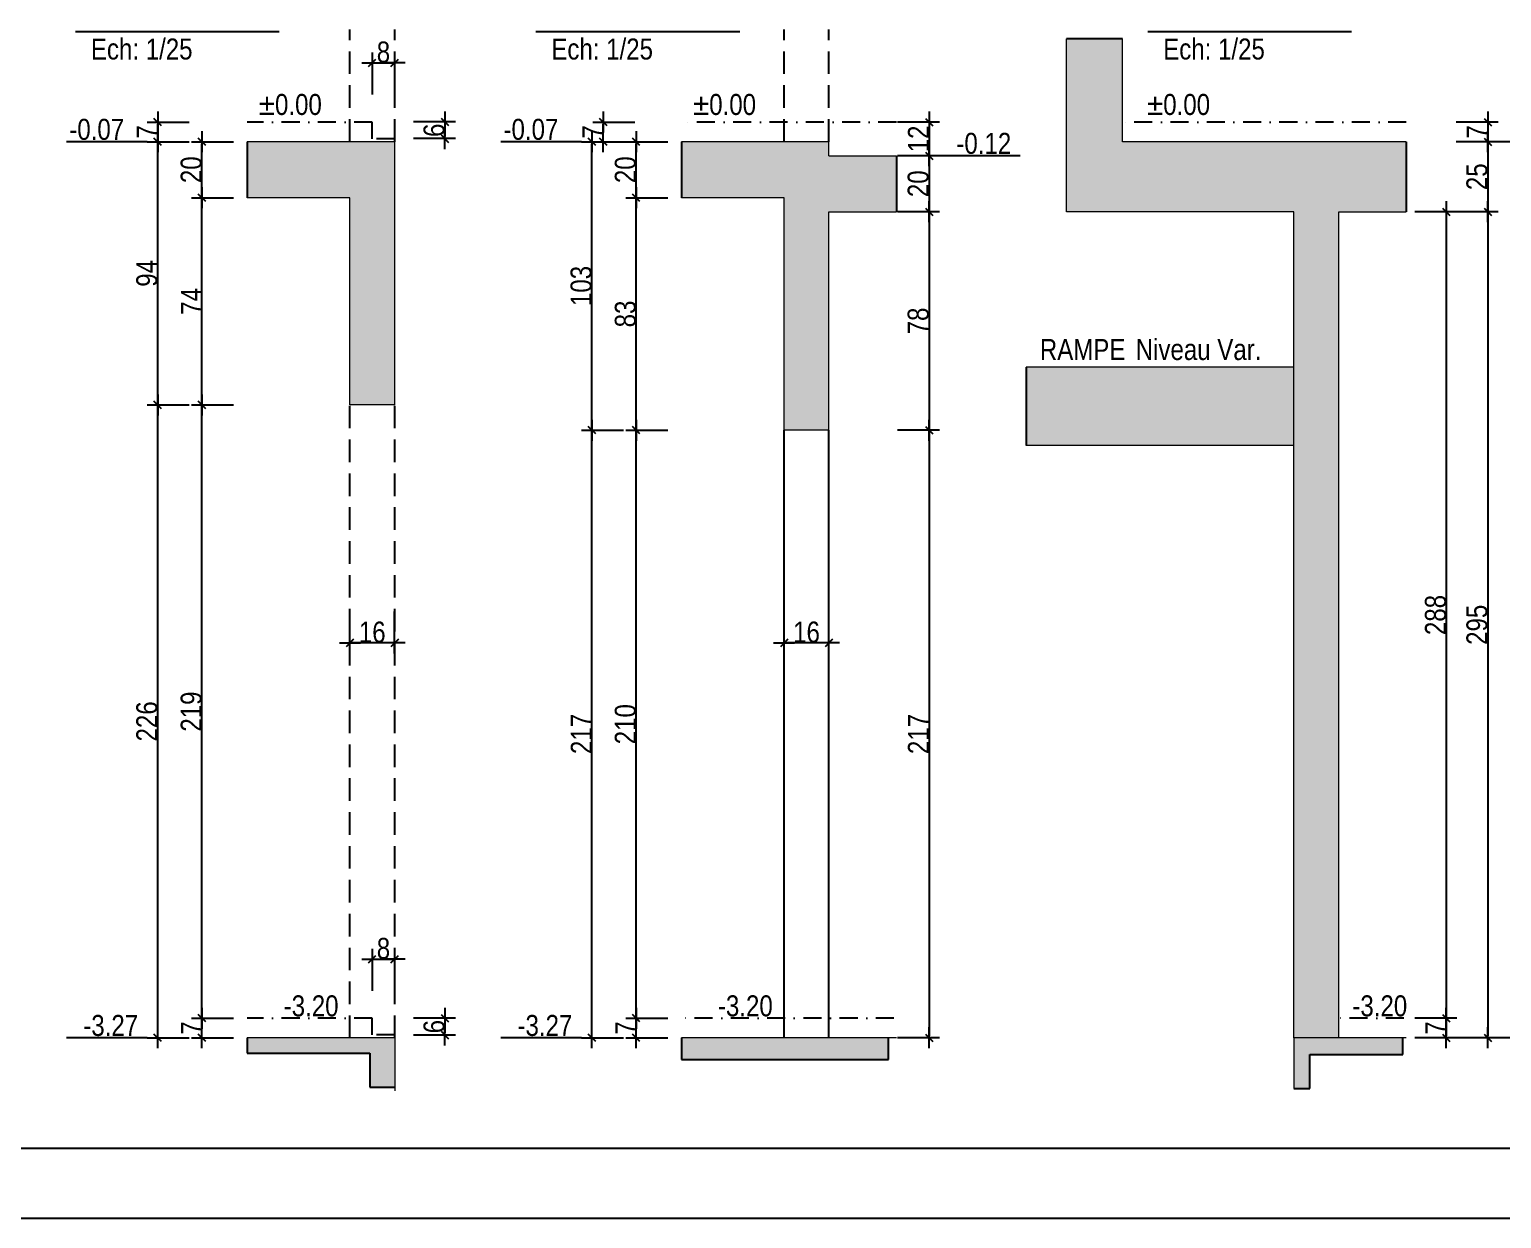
# Model space of a CAD drawing. Header units: centimetres. Extents: x 13865 to 22908, y -23237 to -19037.
# Drawn here: x 20687 to 21738, y -23237 to -22388 of the extents above; entities that cross this region are included whole.
import ezdxf

# ---------------------------------------------------------------- set-up
doc = ezdxf.new("R2010")
doc.units = ezdxf.units.CM
doc.header["$LTSCALE"] = 25.4
doc.header["$PDMODE"] = 1
doc.header["$PDSIZE"] = -2
doc.linetypes.add('CACHEX2', pattern=[19.05, 12.7, -6.35])
doc.linetypes.add('TIRETPTX2', pattern=[50.8, 25.4, -12.7, 0, -12.7])
for name, color, linetype in [('01_cote_gen', 4, 'Continuous'), ('01_linteaux', 2, 'Continuous'), ('01_murs_sup', 2, 'CACHEX2'), ('01_poch_BN', 9, 'Continuous'), ('01_texte', 230, 'Continuous'), ('AA_COTES', 2, 'Continuous')]:
    doc.layers.add(name, color=color, linetype=linetype)
doc.layers.add('01_murs_coup', color=5, linetype='Continuous', lineweight=60)
doc.styles.add('ARIAL NA', font='ARIALN.TTF')
doc.styles.add('STYLE2', font='ARIALN.TTF')
doc.dimstyles.new('JB25', dxfattribs={"dimscale": 0.1, "dimtxt": 150, "dimasz": 15, "dimexe": 0.1, "dimexo": 0.1, "dimgap": 0.09, "dimtad": 1, "dimdec": 1, "dimlfac": 0.5, "dimdsep": 46, "dimtxsty": 'STYLE2', "dimblk1": 'BOND_G', "dimblk2": 'BOND_D', "dimsah": 1, "dimcen": 1.5, "dimdle": 0.01, "dimse1": 1, "dimse2": 1, "dimclrd": 4, "dimclre": 2, "dimclrt": 6, "dimazin": 2, "dimtfac": 2.333333, "dimtdec": 1, "dimtix": 1, "dimtmove": 2, "dimatfit": 3, "dimldrblk": 'BOND_G', "dimfxl": 1, "dimtolj": 1, "dimtzin": 0, "dimarcsym": 0})

# ---------------------------------------------------------------- blocks, each defined once
blk = doc.blocks.new('BOND_G')
at = {"layer": 'AA_COTES', "color": 0}
for p, q in [((0, -5), (0, 15)), ((5, 0), (-5, 0)), ((1.77, 1.77), (-1.77, -1.77))]:
    blk.add_line(p, q, dxfattribs=at)
blk = doc.blocks.new('BOND_D')
at = {"layer": 'AA_COTES', "color": 0}
for p, q in [((5, 0), (-5, 0)), ((-1.77, -1.77), (1.77, 1.77)), ((0, 5), (0, -15))]:
    blk.add_line(p, q, dxfattribs=at)
blk = doc.blocks.new('*D704')
at = {"layer": '01_cote_gen', "color": 4, "lineweight": -2, "ltscale": 200, "transparency": 16777216}
blk.add_line((21256.1, -22825.8), (21227.1, -22825.8), dxfattribs=at)
at = {"layer": 'Defpoints', "color": 0, "ltscale": 200, "transparency": 16777216}
for p in [(21225.6, -22825.8), (21225.6, -22890.3), (21257.6, -22890.3)]:
    blk.add_point(p, dxfattribs=at)
at = {"layer": '01_cote_gen', "color": 4, "lineweight": -2, "ltscale": 200, "transparency": 16777216, "xscale": 1.5, "yscale": 1.5, "zscale": 1.5, "rotation": 180}
blk.add_blockref('BOND_D', (21225.6, -22825.8), dxfattribs=at)
at = {"layer": '01_cote_gen', "color": 4, "lineweight": -2, "ltscale": 200, "transparency": 16777216, "xscale": 1.5, "yscale": 1.5, "zscale": 1.5}
blk.add_blockref('BOND_G', (21257.6, -22825.8), dxfattribs=at)
at = {"layer": '01_cote_gen', "color": 6, "ltscale": 200, "transparency": 16777216, "insert": (21241.6, -22818.1), "char_height": 15, "attachment_point": 5, "style": 'STYLE2'}
blk.add_mtext('\\A1;16', dxfattribs=at)
blk = doc.blocks.new('*D705')
at = {"layer": '01_cote_gen', "color": 4, "lineweight": -2, "transparency": 16777216}
blk.add_line((21120, -23106.3), (21120, -23095.3), dxfattribs=at)
at = {"layer": 'Defpoints', "color": 0, "transparency": 16777216}
for p in [(21120, -23093.8), (21173.4, -23093.8), (21173.4, -23107.8)]:
    blk.add_point(p, dxfattribs=at)
at = {"layer": '01_cote_gen', "color": 4, "lineweight": -2, "transparency": 16777216, "xscale": 1.5, "yscale": 1.5, "zscale": 1.5}
for name, p, rotation in [('BOND_D', (21120, -23093.8), 90), ('BOND_G', (21120, -23107.8), 270)]:
    blk.add_blockref(name, p, dxfattribs=dict(at, rotation=rotation))
at = {"layer": '01_cote_gen', "color": 6, "transparency": 16777216, "insert": (21112.5, -23100.8), "char_height": 15, "attachment_point": 5, "rotation": 90, "style": 'STYLE2'}
blk.add_mtext('\\A1;7', dxfattribs=at)
blk = doc.blocks.new('*D706')
at = {"layer": '01_cote_gen', "color": 4, "lineweight": -2, "transparency": 16777216}
blk.add_line((21120, -23092.3), (21120, -22675.3), dxfattribs=at)
at = {"layer": 'Defpoints', "color": 0, "transparency": 16777216}
for p in [(21120, -22673.8), (21241.6, -22673.8), (21142.5, -23093.8)]:
    blk.add_point(p, dxfattribs=at)
at = {"layer": '01_cote_gen', "color": 4, "lineweight": -2, "transparency": 16777216, "xscale": 1.5, "yscale": 1.5, "zscale": 1.5}
for name, p, rotation in [('BOND_D', (21120, -22673.8), 90), ('BOND_G', (21120, -23093.8), 270)]:
    blk.add_blockref(name, p, dxfattribs=dict(at, rotation=rotation))
at = {"layer": '01_cote_gen', "color": 6, "transparency": 16777216, "insert": (21112.3, -22883.8), "char_height": 15, "attachment_point": 5, "rotation": 90, "style": 'STYLE2'}
blk.add_mtext('\\A1;210', dxfattribs=at)
blk = doc.blocks.new('*D707')
at = {"layer": '01_cote_gen', "color": 4, "lineweight": -2, "transparency": 16777216}
blk.add_line((21120, -22672.3), (21120, -22509.3), dxfattribs=at)
at = {"layer": 'Defpoints', "color": 0, "transparency": 16777216}
for p in [(21120, -22507.8), (21152.3, -22507.8), (21225.6, -22673.8)]:
    blk.add_point(p, dxfattribs=at)
at = {"layer": '01_cote_gen', "color": 4, "lineweight": -2, "transparency": 16777216, "xscale": 1.5, "yscale": 1.5, "zscale": 1.5}
for name, p, rotation in [('BOND_D', (21120, -22507.8), 90), ('BOND_G', (21120, -22673.8), 270)]:
    blk.add_blockref(name, p, dxfattribs=dict(at, rotation=rotation))
at = {"layer": '01_cote_gen', "color": 6, "transparency": 16777216, "insert": (21112.3, -22590.8), "char_height": 15, "attachment_point": 5, "rotation": 90, "style": 'STYLE2'}
blk.add_mtext('\\A1;83', dxfattribs=at)
blk = doc.blocks.new('*D708')
at = {"layer": '01_cote_gen', "color": 4, "lineweight": -2, "transparency": 16777216}
blk.add_line((21088.4, -22672.3), (21088.4, -22469.3), dxfattribs=at)
at = {"layer": 'Defpoints', "color": 0, "transparency": 16777216}
for p in [(21088.4, -22467.8), (21205, -22467.8), (21225.6, -22673.8)]:
    blk.add_point(p, dxfattribs=at)
at = {"layer": '01_cote_gen', "color": 4, "lineweight": -2, "transparency": 16777216, "xscale": 1.5, "yscale": 1.5, "zscale": 1.5}
for name, p, rotation in [('BOND_D', (21088.4, -22467.8), 90), ('BOND_G', (21088.4, -22673.8), 270)]:
    blk.add_blockref(name, p, dxfattribs=dict(at, rotation=rotation))
at = {"layer": '01_cote_gen', "color": 6, "transparency": 16777216, "insert": (21080.7, -22570.8), "char_height": 15, "attachment_point": 5, "rotation": 90, "style": 'STYLE2'}
blk.add_mtext('\\A1;103', dxfattribs=at)
blk = doc.blocks.new('*D709')
at = {"layer": '01_cote_gen', "color": 4, "lineweight": -2, "transparency": 16777216}
blk.add_line((21120, -22506.3), (21120, -22469.3), dxfattribs=at)
at = {"layer": 'Defpoints', "color": 0, "transparency": 16777216}
for p in [(21120, -22467.8), (21189, -22467.8), (21189, -22507.8)]:
    blk.add_point(p, dxfattribs=at)
at = {"layer": '01_cote_gen', "color": 4, "lineweight": -2, "transparency": 16777216, "xscale": 1.5, "yscale": 1.5, "zscale": 1.5}
for name, p, rotation in [('BOND_D', (21120, -22467.8), 90), ('BOND_G', (21120, -22507.8), 270)]:
    blk.add_blockref(name, p, dxfattribs=dict(at, rotation=rotation))
at = {"layer": '01_cote_gen', "color": 6, "transparency": 16777216, "insert": (21112.3, -22487.8), "char_height": 15, "attachment_point": 5, "rotation": 90, "style": 'STYLE2'}
blk.add_mtext('\\A1;20', dxfattribs=at)
blk = doc.blocks.new('*D710')
at = {"layer": '01_cote_gen', "color": 4, "lineweight": -2, "transparency": 16777216}
blk.add_line((21088.4, -23106.3), (21088.4, -22675.3), dxfattribs=at)
at = {"layer": 'Defpoints', "color": 0, "transparency": 16777216}
for p in [(21088.4, -22673.8), (21142.5, -22673.8), (21190.4, -23107.8)]:
    blk.add_point(p, dxfattribs=at)
at = {"layer": '01_cote_gen', "color": 4, "lineweight": -2, "transparency": 16777216, "xscale": 1.5, "yscale": 1.5, "zscale": 1.5}
for name, p, rotation in [('BOND_D', (21088.4, -22673.8), 90), ('BOND_G', (21088.4, -23107.8), 270)]:
    blk.add_blockref(name, p, dxfattribs=dict(at, rotation=rotation))
at = {"layer": '01_cote_gen', "color": 6, "transparency": 16777216, "insert": (21080.8, -22890.8), "char_height": 15, "attachment_point": 5, "rotation": 90, "style": 'STYLE2'}
blk.add_mtext('\\A1;217', dxfattribs=at)
blk = doc.blocks.new('*D711')
at = {"layer": '01_cote_gen', "color": 4, "lineweight": -2, "transparency": 16777216}
blk.add_line((21096.5, -22466.3), (21096.5, -22455.3), dxfattribs=at)
at = {"layer": 'Defpoints', "color": 0, "transparency": 16777216}
for p in [(21096.5, -22453.8), (21171.8, -22453.8), (21174.9, -22467.8)]:
    blk.add_point(p, dxfattribs=at)
at = {"layer": '01_cote_gen', "color": 4, "lineweight": -2, "transparency": 16777216, "xscale": 1.5, "yscale": 1.5, "zscale": 1.5}
for name, p, rotation in [('BOND_D', (21096.5, -22453.8), 90), ('BOND_G', (21096.5, -22467.8), 270)]:
    blk.add_blockref(name, p, dxfattribs=dict(at, rotation=rotation))
at = {"layer": '01_cote_gen', "color": 6, "transparency": 16777216, "insert": (21089, -22460.8), "char_height": 15, "attachment_point": 5, "rotation": 90, "style": 'STYLE2'}
blk.add_mtext('\\A1;7', dxfattribs=at)
blk = doc.blocks.new('*D715')
at = {"layer": '01_cote_gen', "color": 4, "lineweight": -2, "ltscale": 200, "transparency": 16777216}
blk.add_line((20946, -22825.8), (20917, -22825.8), dxfattribs=at)
at = {"layer": 'Defpoints', "color": 0, "ltscale": 200, "transparency": 16777216}
for p in [(20915.5, -22825.8), (20915.5, -22890.3), (20947.5, -22890.3)]:
    blk.add_point(p, dxfattribs=at)
at = {"layer": '01_cote_gen', "color": 4, "lineweight": -2, "ltscale": 200, "transparency": 16777216, "xscale": 1.5, "yscale": 1.5, "zscale": 1.5, "rotation": 180}
blk.add_blockref('BOND_D', (20915.5, -22825.8), dxfattribs=at)
at = {"layer": '01_cote_gen', "color": 4, "lineweight": -2, "ltscale": 200, "transparency": 16777216, "xscale": 1.5, "yscale": 1.5, "zscale": 1.5}
blk.add_blockref('BOND_G', (20947.5, -22825.8), dxfattribs=at)
at = {"layer": '01_cote_gen', "color": 6, "ltscale": 200, "transparency": 16777216, "insert": (20931.5, -22818.1), "char_height": 15, "attachment_point": 5, "style": 'STYLE2'}
blk.add_mtext('\\A1;16', dxfattribs=at)
blk = doc.blocks.new('*D718')
at = {"layer": '01_cote_gen', "color": 4, "lineweight": -2, "transparency": 16777216}
blk.add_line((20809.9, -23106.3), (20809.9, -23095.3), dxfattribs=at)
at = {"layer": 'Defpoints', "color": 0, "transparency": 16777216}
for p in [(20809.9, -23093.8), (20863.4, -23093.8), (20863.4, -23107.8)]:
    blk.add_point(p, dxfattribs=at)
at = {"layer": '01_cote_gen', "color": 4, "lineweight": -2, "transparency": 16777216, "xscale": 1.5, "yscale": 1.5, "zscale": 1.5}
for name, p, rotation in [('BOND_D', (20809.9, -23093.8), 90), ('BOND_G', (20809.9, -23107.8), 270)]:
    blk.add_blockref(name, p, dxfattribs=dict(at, rotation=rotation))
at = {"layer": '01_cote_gen', "color": 6, "transparency": 16777216, "insert": (20802.4, -23100.8), "char_height": 15, "attachment_point": 5, "rotation": 90, "style": 'STYLE2'}
blk.add_mtext('\\A1;7', dxfattribs=at)
blk = doc.blocks.new('*D719')
at = {"layer": '01_cote_gen', "color": 4, "lineweight": -2, "transparency": 16777216}
blk.add_line((20809.9, -23092.3), (20809.9, -22657.3), dxfattribs=at)
at = {"layer": 'Defpoints', "color": 0, "transparency": 16777216}
for p in [(20809.9, -22655.8), (20931.5, -22655.8), (20832.4, -23093.8)]:
    blk.add_point(p, dxfattribs=at)
at = {"layer": '01_cote_gen', "color": 4, "lineweight": -2, "transparency": 16777216, "xscale": 1.5, "yscale": 1.5, "zscale": 1.5}
for name, p, rotation in [('BOND_D', (20809.9, -22655.8), 90), ('BOND_G', (20809.9, -23093.8), 270)]:
    blk.add_blockref(name, p, dxfattribs=dict(at, rotation=rotation))
at = {"layer": '01_cote_gen', "color": 6, "transparency": 16777216, "insert": (20802.3, -22874.8), "char_height": 15, "attachment_point": 5, "rotation": 90, "style": 'STYLE2'}
blk.add_mtext('\\A1;219', dxfattribs=at)
blk = doc.blocks.new('*D720')
at = {"layer": '01_cote_gen', "color": 4, "lineweight": -2, "transparency": 16777216}
blk.add_line((20809.9, -22654.3), (20809.9, -22509.3), dxfattribs=at)
at = {"layer": 'Defpoints', "color": 0, "transparency": 16777216}
for p in [(20809.9, -22507.8), (20842.3, -22507.8), (20915.5, -22655.8)]:
    blk.add_point(p, dxfattribs=at)
at = {"layer": '01_cote_gen', "color": 4, "lineweight": -2, "transparency": 16777216, "xscale": 1.5, "yscale": 1.5, "zscale": 1.5}
for name, p, rotation in [('BOND_D', (20809.9, -22507.8), 90), ('BOND_G', (20809.9, -22655.8), 270)]:
    blk.add_blockref(name, p, dxfattribs=dict(at, rotation=rotation))
at = {"layer": '01_cote_gen', "color": 6, "transparency": 16777216, "insert": (20802.4, -22581.8), "char_height": 15, "attachment_point": 5, "rotation": 90, "style": 'STYLE2'}
blk.add_mtext('\\A1;74', dxfattribs=at)
blk = doc.blocks.new('*D721')
at = {"layer": '01_cote_gen', "color": 4, "lineweight": -2, "transparency": 16777216}
blk.add_line((20778.3, -22654.3), (20778.3, -22469.3), dxfattribs=at)
at = {"layer": 'Defpoints', "color": 0, "transparency": 16777216}
for p in [(20778.3, -22467.8), (20894.9, -22467.8), (20915.5, -22655.8)]:
    blk.add_point(p, dxfattribs=at)
at = {"layer": '01_cote_gen', "color": 4, "lineweight": -2, "transparency": 16777216, "xscale": 1.5, "yscale": 1.5, "zscale": 1.5}
for name, p, rotation in [('BOND_D', (20778.3, -22467.8), 90), ('BOND_G', (20778.3, -22655.8), 270)]:
    blk.add_blockref(name, p, dxfattribs=dict(at, rotation=rotation))
at = {"layer": '01_cote_gen', "color": 6, "transparency": 16777216, "insert": (20770.6, -22561.8), "char_height": 15, "attachment_point": 5, "rotation": 90, "style": 'STYLE2'}
blk.add_mtext('\\A1;94', dxfattribs=at)
blk = doc.blocks.new('*D722')
at = {"layer": '01_cote_gen', "color": 4, "lineweight": -2, "transparency": 16777216}
blk.add_line((20809.9, -22506.3), (20809.9, -22469.3), dxfattribs=at)
at = {"layer": 'Defpoints', "color": 0, "transparency": 16777216}
for p in [(20809.9, -22467.8), (20878.9, -22467.8), (20878.9, -22507.8)]:
    blk.add_point(p, dxfattribs=at)
at = {"layer": '01_cote_gen', "color": 4, "lineweight": -2, "transparency": 16777216, "xscale": 1.5, "yscale": 1.5, "zscale": 1.5}
for name, p, rotation in [('BOND_D', (20809.9, -22467.8), 90), ('BOND_G', (20809.9, -22507.8), 270)]:
    blk.add_blockref(name, p, dxfattribs=dict(at, rotation=rotation))
at = {"layer": '01_cote_gen', "color": 6, "transparency": 16777216, "insert": (20802.3, -22487.8), "char_height": 15, "attachment_point": 5, "rotation": 90, "style": 'STYLE2'}
blk.add_mtext('\\A1;20', dxfattribs=at)
blk = doc.blocks.new('*D723')
at = {"layer": '01_cote_gen', "color": 4, "lineweight": -2, "transparency": 16777216}
blk.add_line((20778.3, -23106.3), (20778.3, -22657.3), dxfattribs=at)
at = {"layer": 'Defpoints', "color": 0, "transparency": 16777216}
for p in [(20778.3, -22655.8), (20832.4, -22655.8), (20868.4, -23107.8)]:
    blk.add_point(p, dxfattribs=at)
at = {"layer": '01_cote_gen', "color": 4, "lineweight": -2, "transparency": 16777216, "xscale": 1.5, "yscale": 1.5, "zscale": 1.5}
for name, p, rotation in [('BOND_D', (20778.3, -22655.8), 90), ('BOND_G', (20778.3, -23107.8), 270)]:
    blk.add_blockref(name, p, dxfattribs=dict(at, rotation=rotation))
at = {"layer": '01_cote_gen', "color": 6, "transparency": 16777216, "insert": (20770.6, -22881.8), "char_height": 15, "attachment_point": 5, "rotation": 90, "style": 'STYLE2'}
blk.add_mtext('\\A1;226', dxfattribs=at)
blk = doc.blocks.new('*D716')
at = {"layer": '01_cote_gen', "color": 4, "lineweight": -2, "transparency": 16777216}
blk.add_line((20983.4, -23095.3), (20983.4, -23104.3), dxfattribs=at)
at = {"layer": 'Defpoints', "color": 0, "transparency": 16777216}
for p in [(20902.3, -23093.8), (20910.3, -23105.8), (20983.4, -23105.8)]:
    blk.add_point(p, dxfattribs=at)
at = {"layer": '01_cote_gen', "color": 4, "lineweight": -2, "transparency": 16777216, "xscale": 1.5, "yscale": 1.5, "zscale": 1.5}
for name, p, rotation in [('BOND_G', (20983.4, -23093.8), 90), ('BOND_D', (20983.4, -23105.8), 270)]:
    blk.add_blockref(name, p, dxfattribs=dict(at, rotation=rotation))
at = {"layer": '01_cote_gen', "color": 6, "transparency": 16777216, "insert": (20975.7, -23099.8), "char_height": 15, "attachment_point": 5, "rotation": 90, "style": 'STYLE2'}
blk.add_mtext('\\A1;6', dxfattribs=at)
blk = doc.blocks.new('*D712')
at = {"layer": '01_cote_gen', "color": 4, "lineweight": -2, "transparency": 16777216}
blk.add_line((20933, -23051.7), (20946, -23051.7), dxfattribs=at)
at = {"layer": 'Defpoints', "color": 0, "transparency": 16777216}
for p in [(20947.5, -23051.7), (20947.5, -23086.1), (20931.5, -23107.3)]:
    blk.add_point(p, dxfattribs=at)
at = {"layer": '01_cote_gen', "color": 4, "lineweight": -2, "transparency": 16777216, "xscale": 1.5, "yscale": 1.5, "zscale": 1.5, "rotation": 180}
blk.add_blockref('BOND_G', (20931.5, -23051.7), dxfattribs=at)
at = {"layer": '01_cote_gen', "color": 4, "lineweight": -2, "transparency": 16777216, "xscale": 1.5, "yscale": 1.5, "zscale": 1.5}
blk.add_blockref('BOND_D', (20947.5, -23051.7), dxfattribs=at)
at = {"layer": '01_cote_gen', "color": 6, "transparency": 16777216, "insert": (20939.5, -23044), "char_height": 15, "attachment_point": 5, "style": 'STYLE2'}
blk.add_mtext('\\A1;8', dxfattribs=at)
blk = doc.blocks.new('*D713')
at = {"layer": '01_cote_gen', "color": 4, "lineweight": -2, "transparency": 16777216}
blk.add_line((20983.4, -22455.1), (20983.4, -22464.1), dxfattribs=at)
at = {"layer": 'Defpoints', "color": 0, "transparency": 16777216}
for p in [(20902.3, -22453.6), (20910.3, -22465.6), (20983.4, -22465.6)]:
    blk.add_point(p, dxfattribs=at)
at = {"layer": '01_cote_gen', "color": 4, "lineweight": -2, "transparency": 16777216, "xscale": 1.5, "yscale": 1.5, "zscale": 1.5}
for name, p, rotation in [('BOND_G', (20983.4, -22453.6), 90), ('BOND_D', (20983.4, -22465.6), 270)]:
    blk.add_blockref(name, p, dxfattribs=dict(at, rotation=rotation))
at = {"layer": '01_cote_gen', "color": 6, "transparency": 16777216, "insert": (20975.7, -22459.6), "char_height": 15, "attachment_point": 5, "rotation": 90, "style": 'STYLE2'}
blk.add_mtext('\\A1;6', dxfattribs=at)
blk = doc.blocks.new('*D714')
at = {"layer": '01_cote_gen', "color": 4, "lineweight": -2, "transparency": 16777216}
blk.add_line((20933, -22411.5), (20946, -22411.5), dxfattribs=at)
at = {"layer": 'Defpoints', "color": 0, "transparency": 16777216}
for p in [(20947.5, -22411.5), (20947.5, -22445.9), (20931.5, -22467.1)]:
    blk.add_point(p, dxfattribs=at)
at = {"layer": '01_cote_gen', "color": 4, "lineweight": -2, "transparency": 16777216, "xscale": 1.5, "yscale": 1.5, "zscale": 1.5, "rotation": 180}
blk.add_blockref('BOND_G', (20931.5, -22411.5), dxfattribs=at)
at = {"layer": '01_cote_gen', "color": 4, "lineweight": -2, "transparency": 16777216, "xscale": 1.5, "yscale": 1.5, "zscale": 1.5}
blk.add_blockref('BOND_D', (20947.5, -22411.5), dxfattribs=at)
at = {"layer": '01_cote_gen', "color": 6, "transparency": 16777216, "insert": (20939.5, -22403.8), "char_height": 15, "attachment_point": 5, "style": 'STYLE2'}
blk.add_mtext('\\A1;8', dxfattribs=at)
blk = doc.blocks.new('*D717')
at = {"layer": '01_cote_gen', "color": 4, "lineweight": -2, "transparency": 16777216}
blk.add_line((20778.3, -22466.3), (20778.3, -22455.3), dxfattribs=at)
at = {"layer": 'Defpoints', "color": 0, "transparency": 16777216}
for p in [(20778.3, -22453.8), (20853.6, -22453.8), (20864.8, -22467.8)]:
    blk.add_point(p, dxfattribs=at)
at = {"layer": '01_cote_gen', "color": 4, "lineweight": -2, "transparency": 16777216, "xscale": 1.5, "yscale": 1.5, "zscale": 1.5}
for name, p, rotation in [('BOND_D', (20778.3, -22453.8), 90), ('BOND_G', (20778.3, -22467.8), 270)]:
    blk.add_blockref(name, p, dxfattribs=dict(at, rotation=rotation))
at = {"layer": '01_cote_gen', "color": 6, "transparency": 16777216, "insert": (20770.8, -22460.8), "char_height": 15, "attachment_point": 5, "rotation": 90, "style": 'STYLE2'}
blk.add_mtext('\\A1;7', dxfattribs=at)
blk = doc.blocks.new('*D724')
at = {"layer": '01_cote_gen', "color": 4, "lineweight": -2, "transparency": 16777216}
blk.add_line((21329.1, -22455.3), (21329.1, -22476.3), dxfattribs=at)
at = {"layer": 'Defpoints', "color": 0, "transparency": 16777216}
for p in [(21305.8, -22453.8), (21303.2, -22477.8), (21329.1, -22477.8)]:
    blk.add_point(p, dxfattribs=at)
at = {"layer": '01_cote_gen', "color": 4, "lineweight": -2, "transparency": 16777216, "xscale": 1.5, "yscale": 1.5, "zscale": 1.5}
for name, p, rotation in [('BOND_G', (21329.1, -22453.8), 90), ('BOND_D', (21329.1, -22477.8), 270)]:
    blk.add_blockref(name, p, dxfattribs=dict(at, rotation=rotation))
at = {"layer": '01_cote_gen', "color": 6, "transparency": 16777216, "insert": (21321.5, -22465.8), "char_height": 15, "attachment_point": 5, "rotation": 90, "style": 'STYLE2'}
blk.add_mtext('\\A1;12', dxfattribs=at)
blk = doc.blocks.new('*D725')
at = {"layer": '01_cote_gen', "color": 4, "lineweight": -2, "transparency": 16777216}
blk.add_line((21329.1, -22479.3), (21329.1, -22516.3), dxfattribs=at)
at = {"layer": 'Defpoints', "color": 0, "transparency": 16777216}
for p in [(21281.7, -22477.8), (21281.7, -22517.8), (21329.1, -22517.8)]:
    blk.add_point(p, dxfattribs=at)
at = {"layer": '01_cote_gen', "color": 4, "lineweight": -2, "transparency": 16777216, "xscale": 1.5, "yscale": 1.5, "zscale": 1.5}
for name, p, rotation in [('BOND_G', (21329.1, -22477.8), 90), ('BOND_D', (21329.1, -22517.8), 270)]:
    blk.add_blockref(name, p, dxfattribs=dict(at, rotation=rotation))
at = {"layer": '01_cote_gen', "color": 6, "transparency": 16777216, "insert": (21321.4, -22497.8), "char_height": 15, "attachment_point": 5, "rotation": 90, "style": 'STYLE2'}
blk.add_mtext('\\A1;20', dxfattribs=at)
blk = doc.blocks.new('*D726')
at = {"layer": '01_cote_gen', "color": 4, "lineweight": -2, "transparency": 16777216}
blk.add_line((21329.1, -22519.3), (21329.1, -22672.3), dxfattribs=at)
at = {"layer": 'Defpoints', "color": 0, "transparency": 16777216}
for p in [(21281.7, -22517.8), (21257.6, -22673.8), (21329.1, -22673.8)]:
    blk.add_point(p, dxfattribs=at)
at = {"layer": '01_cote_gen', "color": 4, "lineweight": -2, "transparency": 16777216, "xscale": 1.5, "yscale": 1.5, "zscale": 1.5}
for name, p, rotation in [('BOND_G', (21329.1, -22517.8), 90), ('BOND_D', (21329.1, -22673.8), 270)]:
    blk.add_blockref(name, p, dxfattribs=dict(at, rotation=rotation))
at = {"layer": '01_cote_gen', "color": 6, "transparency": 16777216, "insert": (21321.4, -22595.8), "char_height": 15, "attachment_point": 5, "rotation": 90, "style": 'STYLE2'}
blk.add_mtext('\\A1;78', dxfattribs=at)
blk = doc.blocks.new('*D727')
at = {"layer": '01_cote_gen', "color": 4, "lineweight": -2, "transparency": 16777216}
blk.add_line((21329.1, -22675.3), (21329.1, -23106.3), dxfattribs=at)
at = {"layer": 'Defpoints', "color": 0, "transparency": 16777216}
for p in [(21306.6, -22673.8), (21306.6, -23107.8), (21329.1, -23107.8)]:
    blk.add_point(p, dxfattribs=at)
at = {"layer": '01_cote_gen', "color": 4, "lineweight": -2, "transparency": 16777216, "xscale": 1.5, "yscale": 1.5, "zscale": 1.5}
for name, p, rotation in [('BOND_G', (21329.1, -22673.8), 90), ('BOND_D', (21329.1, -23107.8), 270)]:
    blk.add_blockref(name, p, dxfattribs=dict(at, rotation=rotation))
at = {"layer": '01_cote_gen', "color": 6, "transparency": 16777216, "insert": (21321.5, -22890.8), "char_height": 15, "attachment_point": 5, "rotation": 90, "style": 'STYLE2'}
blk.add_mtext('\\A1;217', dxfattribs=at)
blk = doc.blocks.new('*D728')
at = {"layer": '01_cote_gen', "color": 4, "lineweight": -2, "transparency": 16777216}
blk.add_line((21728.1, -22455.3), (21728.1, -22466.3), dxfattribs=at)
at = {"layer": 'Defpoints', "color": 0, "transparency": 16777216}
for p in [(21704.8, -22453.8), (21702.2, -22467.8), (21728.1, -22467.8)]:
    blk.add_point(p, dxfattribs=at)
at = {"layer": '01_cote_gen', "color": 4, "lineweight": -2, "transparency": 16777216, "xscale": 1.5, "yscale": 1.5, "zscale": 1.5}
for name, p, rotation in [('BOND_G', (21728.1, -22453.8), 90), ('BOND_D', (21728.1, -22467.8), 270)]:
    blk.add_blockref(name, p, dxfattribs=dict(at, rotation=rotation))
at = {"layer": '01_cote_gen', "color": 6, "transparency": 16777216, "insert": (21720.6, -22460.8), "char_height": 15, "attachment_point": 5, "rotation": 90, "style": 'STYLE2'}
blk.add_mtext('\\A1;7', dxfattribs=at)
blk = doc.blocks.new('*D729')
at = {"layer": '01_cote_gen', "color": 4, "lineweight": -2, "transparency": 16777216}
blk.add_line((21728.1, -22469.3), (21728.1, -22516.3), dxfattribs=at)
at = {"layer": 'Defpoints', "color": 0, "transparency": 16777216}
for p in [(21680.7, -22467.8), (21680.7, -22517.8), (21728.1, -22517.8)]:
    blk.add_point(p, dxfattribs=at)
at = {"layer": '01_cote_gen', "color": 4, "lineweight": -2, "transparency": 16777216, "xscale": 1.5, "yscale": 1.5, "zscale": 1.5}
for name, p, rotation in [('BOND_G', (21728.1, -22467.8), 90), ('BOND_D', (21728.1, -22517.8), 270)]:
    blk.add_blockref(name, p, dxfattribs=dict(at, rotation=rotation))
at = {"layer": '01_cote_gen', "color": 6, "transparency": 16777216, "insert": (21720.4, -22492.8), "char_height": 15, "attachment_point": 5, "rotation": 90, "style": 'STYLE2'}
blk.add_mtext('\\A1;25', dxfattribs=at)
blk = doc.blocks.new('*D730')
at = {"layer": '01_cote_gen', "color": 4, "lineweight": -2, "transparency": 16777216}
blk.add_line((21728.1, -22519.3), (21728.1, -23106.3), dxfattribs=at)
at = {"layer": 'Defpoints', "color": 0, "transparency": 16777216}
for p in [(21720.6, -22517.8), (21704.8, -23107.8), (21728.1, -23107.8)]:
    blk.add_point(p, dxfattribs=at)
at = {"layer": '01_cote_gen', "color": 4, "lineweight": -2, "transparency": 16777216, "xscale": 1.5, "yscale": 1.5, "zscale": 1.5}
for name, p, rotation in [('BOND_G', (21728.1, -22517.8), 90), ('BOND_D', (21728.1, -23107.8), 270)]:
    blk.add_blockref(name, p, dxfattribs=dict(at, rotation=rotation))
at = {"layer": '01_cote_gen', "color": 6, "transparency": 16777216, "insert": (21720.4, -22812.8), "char_height": 15, "attachment_point": 5, "rotation": 90, "style": 'STYLE2'}
blk.add_mtext('\\A1;295', dxfattribs=at)
blk = doc.blocks.new('*D731')
at = {"layer": '01_cote_gen', "color": 4, "lineweight": -2, "transparency": 16777216}
blk.add_line((21698.4, -22519.3), (21698.4, -23092.3), dxfattribs=at)
at = {"layer": 'Defpoints', "color": 0, "transparency": 16777216}
for p in [(21669.8, -22517.8), (21669.8, -23093.8), (21698.4, -23093.8)]:
    blk.add_point(p, dxfattribs=at)
at = {"layer": '01_cote_gen', "color": 4, "lineweight": -2, "transparency": 16777216, "xscale": 1.5, "yscale": 1.5, "zscale": 1.5}
for name, p, rotation in [('BOND_G', (21698.4, -22517.8), 90), ('BOND_D', (21698.4, -23093.8), 270)]:
    blk.add_blockref(name, p, dxfattribs=dict(at, rotation=rotation))
at = {"layer": '01_cote_gen', "color": 6, "transparency": 16777216, "insert": (21690.8, -22805.8), "char_height": 15, "attachment_point": 5, "rotation": 90, "style": 'STYLE2'}
blk.add_mtext('\\A1;288', dxfattribs=at)
blk = doc.blocks.new('*D732')
at = {"layer": '01_cote_gen', "color": 4, "lineweight": -2, "transparency": 16777216}
blk.add_line((21698.4, -23095.3), (21698.4, -23106.3), dxfattribs=at)
at = {"layer": 'Defpoints', "color": 0, "transparency": 16777216}
for p in [(21690.9, -23093.8), (21669.8, -23107.8), (21698.4, -23107.8)]:
    blk.add_point(p, dxfattribs=at)
at = {"layer": '01_cote_gen', "color": 4, "lineweight": -2, "transparency": 16777216, "xscale": 1.5, "yscale": 1.5, "zscale": 1.5}
for name, p, rotation in [('BOND_G', (21698.4, -23093.8), 90), ('BOND_D', (21698.4, -23107.8), 270)]:
    blk.add_blockref(name, p, dxfattribs=dict(at, rotation=rotation))
at = {"layer": '01_cote_gen', "color": 6, "transparency": 16777216, "insert": (21690.9, -23100.8), "char_height": 15, "attachment_point": 5, "rotation": 90, "style": 'STYLE2'}
blk.add_mtext('\\A1;7', dxfattribs=at)

msp = doc.modelspace()

# ---------------------------------------------------------------- hatches: boundary and pattern name
at = {"layer": '01_poch_BN'}
h = msp.add_hatch(color=256, dxfattribs=at)
h.dxf.hatch_style = 1
h.paths.add_polyline_path([(21669.77, -22467.75), (21467.28, -22467.75), (21467.28, -22394.38), (21427.28, -22394.38), (21427.28, -22517.75), (21589.63, -22517.75), (21589.63, -23107.75), (21621.63, -23107.75), (21621.63, -22517.75), (21669.82, -22517.75)])
h.paths.add_polyline_path([(21589.63, -22628.75), (21398.51, -22628.75), (21398.51, -22684.75), (21589.63, -22684.75)])
h = msp.add_hatch(color=256, dxfattribs=at)
h.dxf.hatch_style = 1
h.paths.add_polyline_path([(20947.52, -22467.75), (20842.28, -22467.75), (20842.28, -22507.75), (20915.52, -22507.75), (20915.52, -22655.75), (20947.52, -22655.75)])
h.paths.add_polyline_path([(20947.52, -23107.75), (20842.28, -23107.75), (20842.28, -23118.86), (20929.88, -23118.86), (20929.88, -23143.15), (20947.52, -23143.15)])
h = msp.add_hatch(color=256, dxfattribs=at)
h.dxf.hatch_style = 1
h.paths.add_polyline_path([(21257.58, -22467.75), (21152.34, -22467.75), (21152.34, -22507.75), (21225.58, -22507.75), (21225.58, -22673.75), (21257.58, -22673.75), (21257.58, -22517.75), (21305.77, -22517.75), (21305.77, -22477.75), (21257.58, -22477.75)])
h.paths.add_polyline_path([(21300.22, -23107.75), (21152.34, -23107.75), (21152.34, -23123.28), (21300.22, -23123.28)])
h = msp.add_hatch(color=256, dxfattribs=at)
h.dxf.hatch_style = 1
h.paths.add_polyline_path([(21600.95, -23119.59), (21667.33, -23119.59), (21667.33, -23107.75), (21589.63, -23107.75), (21589.63, -23144), (21600.95, -23144)])

# ---------------------------------------------------------------- linework, layer by layer
at = {"layer": '01_cote_gen'}
msp.add_line((21857.91, -23236.88), (14000.28, -23236.88), dxfattribs=at)
at = {"layer": '01_linteaux', "linetype": 'TIRETPTX2', "ltscale": 0.02}
for p, q in [((20931.52, -22453.75), (20842.28, -22453.75)), ((21305.77, -22453.75), (21152.34, -22453.75)), ((21669.82, -22453.75), (21467.28, -22453.75)), ((20947.52, -22465.75), (20931.52, -22465.75)), ((20931.52, -23093.75), (20842.28, -23093.75)), ((21304.05, -23093.75), (21152.34, -23093.75)), ((21668.1, -23093.75), (21621.63, -23093.75)), ((20947.52, -23105.75), (20931.52, -23105.75))]:
    msp.add_line(p, q, dxfattribs=at)
at = {"layer": '01_linteaux', "ltscale": 0.1}
for p, q in [((20931.52, -22465.75), (20931.52, -22453.75)), ((21225.58, -23107.93), (21225.58, -22673.75)), ((21257.58, -23107.93), (21257.58, -22673.75)), ((20931.52, -23105.75), (20931.52, -23093.75))]:
    msp.add_line(p, q, dxfattribs=at)
at = {"layer": '01_murs_coup', "linetype": 'Continuous', "lineweight": 5}
for p, q in [((21427.28, -22517.75), (21427.28, -22394.38)), ((21467.28, -22467.75), (21467.28, -22394.38)), ((20947.52, -22467.75), (20842.28, -22467.75)), ((20947.52, -22655.75), (20947.52, -22467.75)), ((21257.58, -22467.75), (21152.34, -22467.75)), ((21257.58, -22477.75), (21257.58, -22467.75)), ((21669.77, -22467.75), (21467.28, -22467.75)), ((21257.58, -22477.75), (21305.77, -22477.75)), ((20915.52, -22507.75), (20842.28, -22507.75)), ((20915.52, -22655.75), (20915.52, -22507.75)), ((21225.58, -22507.75), (21152.34, -22507.75)), ((21225.58, -22673.75), (21225.58, -22507.75)), ((21257.58, -22673.75), (21257.58, -22517.75)), ((21257.58, -22517.75), (21305.77, -22517.75)), ((21589.63, -22517.75), (21427.28, -22517.75)), ((21589.63, -23107.75), (21589.63, -22517.75)), ((21621.63, -23107.75), (21621.63, -22517.75)), ((21621.63, -22517.75), (21669.82, -22517.75)), ((21589.63, -22628.75), (21398.51, -22628.75)), ((20947.52, -22655.75), (20915.52, -22655.75)), ((21257.58, -22673.75), (21225.58, -22673.75)), ((21589.63, -22684.75), (21398.51, -22684.75)), ((20947.52, -23107.75), (20842.28, -23107.75)), ((20947.52, -23107.75), (20947.52, -23145.67)), ((21305.77, -23107.75), (21152.34, -23107.75)), ((21669.82, -23107.75), (21589.63, -23107.75)), ((21589.63, -23107.75), (21589.63, -23144))]:
    msp.add_line(p, q, dxfattribs=at)
at = {"layer": '01_murs_sup', "ltscale": 0.05}
for p, q in [((20915.52, -22467.75), (20915.52, -22387.59)), ((20947.52, -22467.75), (20947.52, -22387.59)), ((21225.58, -22467.75), (21225.58, -22387.59)), ((21257.58, -22467.75), (21257.58, -22387.59)), ((20915.52, -23107.93), (20915.52, -22655.75)), ((20947.52, -23107.93), (20947.52, -22655.75))]:
    msp.add_line(p, q, dxfattribs=at)
at = {"layer": '01_poch_BN'}
for p, q in [((21467.28, -22394.38), (21427.28, -22394.38)), ((20842.28, -22467.75), (20842.28, -22507.75)), ((21152.34, -22467.75), (21152.34, -22507.75)), ((21669.77, -22467.75), (21669.82, -22517.75)), ((21305.77, -22477.75), (21305.77, -22517.75)), ((21398.51, -22628.75), (21398.51, -22684.75)), ((20842.28, -23107.75), (20842.28, -23118.86)), ((21152.34, -23107.75), (21152.34, -23123.28)), ((21300.22, -23123.28), (21300.22, -23107.75)), ((21667.33, -23119.59), (21667.33, -23107.75)), ((20842.28, -23118.86), (20929.88, -23118.86)), ((20929.88, -23118.86), (20929.88, -23143.15)), ((21152.34, -23123.28), (21300.22, -23123.28)), ((21600.95, -23144), (21600.95, -23119.59)), ((21600.95, -23119.59), (21667.33, -23119.59)), ((20929.88, -23143.15), (20947.52, -23143.15)), ((21589.63, -23144), (21600.95, -23144))]:
    msp.add_line(p, q, dxfattribs=at)
at = {"layer": '01_texte'}
for p, q in [((20865.11, -22389.3), (20719.51, -22389.3)), ((21193.91, -22389.3), (21048.31, -22389.3)), ((21630.82, -22389.3), (21485.22, -22389.3)), ((20770.82, -22467.75), (20713.23, -22467.75)), ((21080.88, -22467.75), (21023.29, -22467.75)), ((21793.15, -22467.75), (21735.56, -22467.75)), ((21394.14, -22477.75), (21336.55, -22477.75)), ((20770.82, -23107.75), (20713.23, -23107.75)), ((21080.88, -23107.75), (21023.29, -23107.75)), ((21793.15, -23107.75), (21735.56, -23107.75)), ((21857.91, -23186.88), (14050.28, -23186.88))]:
    msp.add_line(p, q, dxfattribs=at)

# ---------------------------------------------------------------- texts
for s, style, p in [('Ech: 1/25', 'STYLE2', (20730.58, -22409.08)), ('Ech: 1/25', 'STYLE2', (21059.37, -22409.08)), ('Ech: 1/25', 'STYLE2', (21496.29, -22409.08)), ('%%P0.00', 'ARIAL NA', (20850.56, -22448.68)), ('%%P0.00', 'ARIAL NA', (21160.62, -22448.68)), ('%%P0.00', 'ARIAL NA', (21484.82, -22448.68)), ('-0.07', 'ARIAL NA', (20715.17, -22466.45)), ('-0.07', 'ARIAL NA', (21025.23, -22466.45)), ('-0.12', 'ARIAL NA', (21348.62, -22476.45)), ('RAMPE', 'ARIAL NA', (21408.22, -22623.68)), ('Niveau Var.', 'ARIAL NA', (21476.67, -22623.68)), ('-3.20', 'ARIAL NA', (20868.27, -23092.45)), ('-3.20', 'ARIAL NA', (21178.33, -23092.45)), ('-3.20', 'ARIAL NA', (21631.38, -23092.45)), ('-3.27', 'ARIAL NA', (20725.16, -23106.45)), ('-3.27', 'ARIAL NA', (21035.22, -23106.45))]:
    msp.add_text(s, height=15, dxfattribs=dict(at, style=style)).set_placement(p)

# ---------------------------------------------------------------- dimensions: what is measured, and where the dimension line sits
at = {"layer": '01_cote_gen'}
for base, p1, p2, picture, middle in [((20947.52, -22411.49), (20931.52, -22467.12), (20947.52, -22445.91), '*D714', (20939.52, -22403.83)), ((20947.52, -23051.67), (20931.52, -23107.29), (20947.52, -23086.08), '*D712', (20939.52, -23044))]:
    dim = msp.add_linear_dim(base=base, p1=p1, p2=p2, dimstyle='JB25', dxfattribs=at)
    dim.commit()
    dim.dimension.update_dxf_attribs({"geometry": picture, "text_midpoint": middle})
for base, p1, p2, picture, middle in [((20778.32, -22453.75), (20864.83, -22467.75), (20853.59, -22453.75), '*D717', (20770.81, -22460.75)), ((20983.37, -22465.58), (20902.29, -22453.58), (20910.29, -22465.58), '*D713', (20975.7, -22459.58)), ((21096.52, -22453.75), (21174.89, -22467.75), (21171.79, -22453.75), '*D711', (21089.01, -22460.75)), ((21329.05, -22477.75), (21305.77, -22453.75), (21303.22, -22477.75), '*D724', (21321.51, -22465.75)), ((21728.06, -22467.75), (21704.78, -22453.75), (21702.22, -22467.75), '*D728', (21720.55, -22460.75)), ((20778.32, -22467.75), (20915.52, -22655.75), (20894.9, -22467.75), '*D721', (20770.65, -22561.75)), ((20809.95, -22467.75), (20878.9, -22507.75), (20878.9, -22467.75), '*D722', (20802.28, -22487.75)), ((21088.38, -22467.75), (21225.58, -22673.75), (21204.96, -22467.75), '*D708', (21080.71, -22570.75)), ((21120.01, -22467.75), (21188.96, -22507.75), (21188.96, -22467.75), '*D709', (21112.34, -22487.75)), ((21728.06, -22517.75), (21680.68, -22467.75), (21680.68, -22517.75), '*D729', (21720.39, -22492.75)), ((21329.05, -22517.75), (21281.67, -22477.75), (21281.67, -22517.75), '*D725', (21321.38, -22497.75)), ((20809.95, -22507.75), (20915.52, -22655.75), (20842.28, -22507.75), '*D720', (20802.44, -22581.75)), ((21120.01, -22507.75), (21225.58, -22673.75), (21152.34, -22507.75), '*D707', (21112.34, -22590.75)), ((21329.05, -22673.75), (21281.67, -22517.75), (21257.58, -22673.75), '*D726', (21321.38, -22595.75)), ((21698.44, -23093.75), (21669.82, -22517.75), (21669.82, -23093.75), '*D731', (21690.78, -22805.75)), ((21728.06, -23107.75), (21720.56, -22517.75), (21704.78, -23107.75), '*D730', (21720.39, -22812.75)), ((20778.32, -22655.75), (20868.4, -23107.75), (20832.45, -22655.75), '*D723', (20770.65, -22881.75)), ((20809.95, -22655.75), (20832.45, -23093.75), (20931.52, -22655.75), '*D719', (20802.28, -22874.75)), ((21088.38, -22673.75), (21190.43, -23107.75), (21142.51, -22673.75), '*D710', (21080.84, -22890.75)), ((21120.01, -22673.75), (21142.51, -23093.75), (21241.58, -22673.75), '*D706', (21112.34, -22883.75)), ((21329.05, -23107.75), (21306.55, -22673.75), (21306.55, -23107.75), '*D727', (21321.51, -22890.75)), ((20809.95, -23093.75), (20863.37, -23107.75), (20863.37, -23093.75), '*D718', (20802.44, -23100.75)), ((20983.37, -23105.75), (20902.29, -23093.75), (20910.29, -23105.75), '*D716', (20975.7, -23099.75)), ((21120.01, -23093.75), (21173.43, -23107.75), (21173.43, -23093.75), '*D705', (21112.5, -23100.75)), ((21698.44, -23107.75), (21690.94, -23093.75), (21669.82, -23107.75), '*D732', (21690.94, -23100.75))]:
    dim = msp.add_linear_dim(base=base, p1=p1, p2=p2, angle=90, dimstyle='JB25', dxfattribs=at)
    dim.commit()
    dim.dimension.update_dxf_attribs({"geometry": picture, "text_midpoint": middle})
at = {"layer": '01_cote_gen', "ltscale": 200}
for base, p1, p2, picture, middle in [((20915.52, -22825.78), (20947.52, -22890.31), (20915.52, -22890.31), '*D715', (20931.52, -22818.11)), ((21225.58, -22825.78), (21257.58, -22890.31), (21225.58, -22890.31), '*D704', (21241.58, -22818.11))]:
    dim = msp.add_linear_dim(base=base, p1=p1, p2=p2, angle=180, dimstyle='JB25', dxfattribs=at)
    dim.commit()
    dim.dimension.update_dxf_attribs({"geometry": picture, "text_midpoint": middle})

doc.saveas('drawing.dxf')
